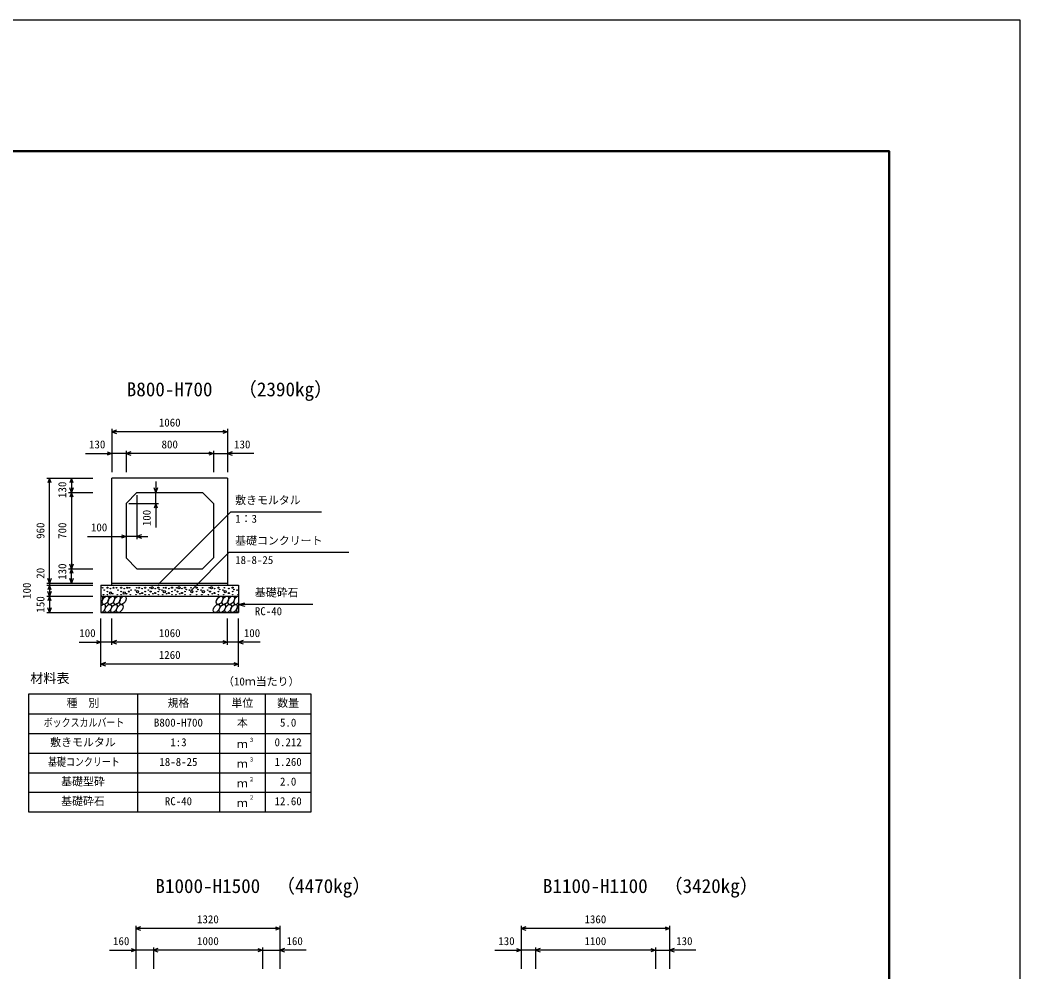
# Model space of a CAD drawing. Units: millimetres, scale not verified. Extents: x -50400 to 50400, y -17820 to 17820.
# Drawn here: x 41238 to 50400, y 9099 to 17820 of the extents above; entities that cross this region are included whole.
import ezdxf
from ezdxf.enums import TextEntityAlignment as Align

# ---------------------------------------------------------------- set-up
doc = ezdxf.new("R2010")
doc.units = ezdxf.units.MM
doc.header["$LTSCALE"] = 60
for name, color, linetype, lineweight in [('0-0_DIM', 7, 'Continuous', 25), ('0-1_Defpoints', 5, 'Continuous', 25), ('0-2_HATCH', 6, 'Continuous', 25), ('0-3_HYO', 3, 'Continuous', 25), ('0-4_HYO2', 4, 'Continuous', 25), ('0-5_OUTLINE', 3, 'Continuous', 25), ('0-7_TXT', 7, 'Continuous', 25), ('0-8_WAKU', 3, 'Continuous', 25)]:
    doc.layers.add(name, color=color, linetype=linetype, lineweight=lineweight)
doc.styles.add('ＭＳ ゴシック', font='')
doc.styles.get('ＭＳ ゴシック').set_extended_font_data('MS Gothic')

msp = doc.modelspace()

# ---------------------------------------------------------------- linework, layer by layer
at = {"layer": '0-0_DIM'}
for p, q in [((42079.98, 14073.78), (42079.98, 13676.89)), ((43139.98, 14048.78), (42079.98, 14048.78)), ((43139.98, 14073.78), (43139.98, 13676.89)), ((41839.24, 13848.78), (42079.98, 13848.78)), ((42209.98, 13848.78), (42079.98, 13848.78)), ((42209.98, 13873.78), (42209.98, 13676.89)), ((43009.98, 13848.78), (42209.98, 13848.78)), ((43009.98, 13873.78), (43009.98, 13676.89)), ((43009.98, 13848.78), (43139.98, 13848.78)), ((43380.73, 13848.78), (43139.98, 13848.78)), ((41483.88, 13621.89), (41904.98, 13621.89)), ((41508.88, 12661.89), (41508.88, 13621.89)), ((41708.88, 13621.89), (41708.88, 13491.89)), ((42482.46, 13591.89), (42482.46, 13491.89)), ((41683.88, 13491.89), (41904.98, 13491.89)), ((41708.88, 13491.89), (41708.88, 12791.89)), ((42482.46, 13391.89), (42482.46, 13491.89)), ((42234.98, 13391.89), (42507.46, 13391.89)), ((42309.98, 13466.89), (42309.98, 13063.87)), ((42482.46, 13391.89), (42482.46, 13171.01)), ((42506.2, 12652.55), (43166.48, 13312.83)), ((43998.89, 13312.83), (43166.48, 13312.83)), ((41855.88, 13088.87), (42209.98, 13088.87)), ((42309.98, 13088.87), (42209.98, 13088.87)), ((42309.98, 13088.87), (42409.98, 13088.87)), ((42808.01, 12598.16), (43152.07, 12942.22)), ((44251.62, 12942.22), (43152.07, 12942.22)), ((41683.88, 12791.89), (41904.98, 12791.89)), ((41708.88, 12661.89), (41708.88, 12791.89)), ((41483.88, 12661.89), (41904.98, 12661.89)), ((41508.88, 12661.89), (41508.88, 12641.89)), ((41483.88, 12641.89), (41904.98, 12641.89)), ((41508.88, 12641.89), (41508.88, 12541.89)), ((41483.88, 12541.89), (41904.98, 12541.89)), ((41508.88, 12541.89), (41508.88, 12391.89)), ((43239.98, 12466.89), (43297.94, 12482.42)), ((43919.79, 12466.89), (43239.98, 12466.89)), ((43239.98, 12466.89), (43297.94, 12451.36)), ((41483.88, 12391.89), (41904.98, 12391.89)), ((41979.98, 11895.28), (41979.98, 12336.89)), ((42079.98, 12095.28), (42079.98, 12336.89)), ((43139.98, 12095.28), (43139.98, 12336.89)), ((43139.98, 12095.28), (43139.98, 12336.89)), ((43239.98, 11895.28), (43239.98, 12336.89)), ((41780.44, 12120.28), (41979.98, 12120.28)), ((42079.98, 12120.28), (41979.98, 12120.28)), ((43139.98, 12120.28), (42079.98, 12120.28)), ((43239.98, 12120.28), (43139.98, 12120.28)), ((43439.53, 12120.28), (43239.98, 12120.28)), ((43239.98, 11920.28), (41979.98, 11920.28)), ((42299.98, 9523.78), (42299.98, 9126.89)), ((43619.98, 9498.78), (42299.98, 9498.78)), ((43619.98, 9523.78), (43619.98, 9126.89)), ((45829.98, 9523.78), (45829.98, 9126.89)), ((47189.98, 9498.78), (45829.98, 9498.78)), ((47189.98, 9523.78), (47189.98, 9126.89)), ((42059.24, 9298.78), (42299.98, 9298.78)), ((42459.98, 9298.78), (42299.98, 9298.78)), ((42459.98, 9323.78), (42459.98, 9126.89)), ((43459.98, 9298.78), (42459.98, 9298.78)), ((43459.98, 9323.78), (43459.98, 9126.89)), ((43459.98, 9298.78), (43619.98, 9298.78)), ((43860.73, 9298.78), (43619.98, 9298.78)), ((45589.24, 9298.78), (45829.98, 9298.78)), ((45959.98, 9298.78), (45829.98, 9298.78)), ((45959.98, 9323.78), (45959.98, 9126.89)), ((47059.98, 9298.78), (45959.98, 9298.78)), ((47059.98, 9323.78), (47059.98, 9126.89)), ((47059.98, 9298.78), (47189.98, 9298.78)), ((47430.73, 9298.78), (47189.98, 9298.78))]:
    msp.add_line(p, q, dxfattribs=at)
for points in [[(42122.27, 14064.17), (42079.98, 14048.78), (42122.27, 14033.39)], [(43097.7, 14064.17), (43139.98, 14048.78), (43097.7, 14033.39)], [(42037.7, 13864.17), (42079.98, 13848.78), (42037.7, 13833.39)], [(42252.27, 13864.17), (42209.98, 13848.78), (42252.27, 13833.39)], [(42967.7, 13864.17), (43009.98, 13848.78), (42967.7, 13833.39)], [(43182.27, 13864.17), (43139.98, 13848.78), (43182.27, 13833.39)], [(41524.27, 13579.6), (41508.88, 13621.89), (41493.49, 13579.6)], [(41724.27, 13579.6), (41708.88, 13621.89), (41693.49, 13579.6)], [(41724.27, 13534.17), (41708.88, 13491.89), (41693.49, 13534.17)], [(41724.27, 13449.6), (41708.88, 13491.89), (41693.49, 13449.6)], [(42497.85, 13534.17), (42482.46, 13491.89), (42467.07, 13534.17)], [(42497.85, 13349.6), (42482.46, 13391.89), (42467.07, 13349.6)], [(42167.7, 13104.26), (42209.98, 13088.87), (42167.7, 13073.48)], [(42352.27, 13104.26), (42309.98, 13088.87), (42352.27, 13073.48)], [(41724.27, 12834.17), (41708.88, 12791.89), (41693.49, 12834.17)], [(41724.27, 12749.6), (41708.88, 12791.89), (41693.49, 12749.6)], [(41524.27, 12704.17), (41508.88, 12661.89), (41493.49, 12704.17)], [(41724.27, 12704.17), (41708.88, 12661.89), (41693.49, 12704.17)], [(41524.27, 12599.6), (41508.88, 12641.89), (41493.49, 12599.6)], [(41524.27, 12584.17), (41508.88, 12541.89), (41493.49, 12584.17)], [(41524.27, 12499.6), (41508.88, 12541.89), (41493.49, 12499.6)], [(41524.27, 12434.17), (41508.88, 12391.89), (41493.49, 12434.17)], [(41937.7, 12135.67), (41979.98, 12120.28), (41937.7, 12104.88)], [(42122.27, 12135.67), (42079.98, 12120.28), (42122.27, 12104.88)], [(43097.7, 12135.67), (43139.98, 12120.28), (43097.7, 12104.88)], [(43282.27, 12135.67), (43239.98, 12120.28), (43282.27, 12104.88)], [(42022.27, 11935.67), (41979.98, 11920.28), (42022.27, 11904.88)], [(43197.7, 11935.67), (43239.98, 11920.28), (43197.7, 11904.88)], [(42342.27, 9514.17), (42299.98, 9498.78), (42342.27, 9483.39)], [(43577.7, 9514.17), (43619.98, 9498.78), (43577.7, 9483.39)], [(45872.27, 9514.17), (45829.98, 9498.78), (45872.27, 9483.39)], [(47147.7, 9514.17), (47189.98, 9498.78), (47147.7, 9483.39)], [(42257.7, 9314.17), (42299.98, 9298.78), (42257.7, 9283.39)], [(42502.27, 9314.17), (42459.98, 9298.78), (42502.27, 9283.39)], [(43417.7, 9314.17), (43459.98, 9298.78), (43417.7, 9283.39)], [(43662.27, 9314.17), (43619.98, 9298.78), (43662.27, 9283.39)], [(45787.7, 9314.17), (45829.98, 9298.78), (45787.7, 9283.39)], [(46002.27, 9314.17), (45959.98, 9298.78), (46002.27, 9283.39)], [(47017.7, 9314.17), (47059.98, 9298.78), (47017.7, 9283.39)], [(47232.27, 9314.17), (47189.98, 9298.78), (47232.27, 9283.39)]]:
    msp.add_lwpolyline(points, dxfattribs=at)
at = {"layer": '0-1_Defpoints'}
msp.add_lwpolyline([(0, -17820), (50400, -17820), (50400, 17820), (0, 17820)], close=True, dxfattribs=at)
at = {"layer": '0-2_HATCH'}
for centre, radius in [((41995.95, 12619.07), 2.5), ((42002.96, 12556.04), 2.5), ((42009.97, 12598.05), 2.5), ((42038.84, 12619.94), 5), ((42038.84, 12584.05), 2.5), ((42038.84, 12556.04), 2.5), ((42066.88, 12570.92), 10), ((42066.88, 12612.06), 2.5), ((42087.91, 12563.91), 2.5), ((42094.92, 12619.07), 5), ((42122.05, 12619.07), 2.5), ((42129.06, 12556.04), 2.5), ((42136.07, 12598.05), 2.5), ((42164.95, 12619.94), 5), ((42164.95, 12584.05), 2.5), ((42164.95, 12556.04), 2.5), ((42192.99, 12570.92), 10), ((42192.99, 12612.06), 2.5), ((42214.01, 12563.91), 2.5), ((42221.02, 12619.07), 5), ((42235.04, 12584.05), 5), ((42242.05, 12619.07), 2.5), ((42249.06, 12556.04), 2.5), ((42256.07, 12598.05), 2.5), ((42293.89, 12598.05), 2.5), ((42300.9, 12556.04), 2.5), ((42314.92, 12584.05), 10), ((42307.91, 12619.07), 2.5), ((42328.94, 12619.07), 5), ((42335.95, 12563.91), 2.5), ((42356.98, 12570.92), 5), ((42356.98, 12612.06), 2.5), ((42385.01, 12619.94), 5), ((42385.01, 12584.05), 2.5), ((42385.01, 12556.04), 2.5), ((42413.89, 12598.05), 2.5), ((42420.9, 12556.04), 2.5), ((42427.91, 12619.07), 2.5), ((42434.92, 12584.05), 5), ((42448.94, 12619.07), 10), ((42455.95, 12563.91), 2.5), ((42476.98, 12570.92), 5), ((42476.98, 12612.06), 2.5), ((42505.01, 12619.94), 5), ((42505.01, 12584.05), 2.5), ((42505.01, 12556.04), 2.5), ((42516.35, 12602.37), 2.5), ((42539.11, 12598.05), 2.5), ((42546.12, 12556.04), 2.5), ((42560.14, 12584.05), 10), ((42553.13, 12619.07), 2.5), ((42574.16, 12619.07), 5), ((42581.17, 12563.91), 2.5), ((42602.2, 12570.92), 5), ((42602.2, 12612.06), 2.5), ((42630.24, 12619.94), 5), ((42630.24, 12584.05), 2.5), ((42630.24, 12556.04), 2.5), ((42659.11, 12598.05), 2.5), ((42666.12, 12556.04), 2.5), ((42673.13, 12619.07), 2.5), ((42680.14, 12584.05), 5), ((42694.16, 12619.07), 10), ((42701.17, 12563.91), 2.5), ((42722.2, 12570.92), 5), ((42722.2, 12612.06), 2.5), ((42750.24, 12619.94), 5), ((42750.24, 12584.05), 2.5), ((42750.24, 12556.04), 2.5), ((42761.58, 12602.37), 2.5), ((42791.04, 12598.05), 2.5), ((42798.05, 12556.04), 2.5), ((42812.07, 12584.05), 10), ((42805.06, 12619.07), 2.5), ((42856.34, 12619.94), 5), ((42856.34, 12584.05), 2.5), ((42856.34, 12556.04), 2.5), ((42867.68, 12602.37), 2.5), ((42897.14, 12598.05), 2.5), ((42904.15, 12556.04), 2.5), ((42918.17, 12584.05), 10), ((42911.16, 12619.07), 2.5), ((42957.54, 12598.05), 2.5), ((42964.55, 12556.04), 2.5), ((42971.56, 12619.07), 2.5), ((42978.57, 12584.05), 5), ((42992.59, 12619.07), 10), ((42999.6, 12563.91), 2.5), ((43020.63, 12570.92), 5), ((43020.63, 12612.06), 2.5), ((43056.17, 12619.94), 5), ((43056.17, 12584.05), 2.5), ((43056.17, 12556.04), 2.5), ((43067.51, 12602.37), 2.5), ((43096.97, 12598.05), 2.5), ((43103.98, 12556.04), 2.5), ((43118, 12584.05), 10), ((43110.98, 12619.07), 2.5), ((43151.27, 12570.92), 5), ((43151.27, 12612.06), 2.5), ((43186.8, 12619.94), 5), ((43186.8, 12584.05), 2.5), ((43186.8, 12556.04), 2.5), ((43198.14, 12602.37), 2.5), ((43227.6, 12598.05), 2.5), ((43234.61, 12556.04), 2.5)]:
    msp.add_circle(centre, radius, dxfattribs=at)
for centre, start_param, end_param in [((41967.62, 12504.37), 4.385593, 6.6745444), ((41992.94, 12429.38), 3.5111464, 7.548991), ((43226.12, 12504.37), 0.3357715, 4.4411806), ((43251.44, 12429.38), 1.2110787, 3.5658734)]:
    msp.add_ellipse(centre, major_axis=(21.81, 35.31), ratio=0.5792, start_param=start_param, end_param=end_param, dxfattribs=at)
for centre in [(42020.83, 12504.37), (42046.15, 12429.38), (42074.03, 12504.37), (42099.35, 12429.38), (42127.24, 12504.37), (42152.56, 12429.38), (42180.45, 12504.37), (43038.61, 12429.38), (43066.5, 12504.37), (43091.82, 12429.38), (43119.71, 12504.37), (43145.03, 12429.38), (43172.91, 12504.37), (43198.23, 12429.38)]:
    msp.add_ellipse(centre, major_axis=(21.81, 35.31), ratio=0.5792, dxfattribs=at)
at = {"layer": '0-3_HYO'}
for p, q in [((42314.98, 11645.28), (42314.98, 10565.28)), ((43064.98, 11645.28), (43064.98, 10565.28)), ((43484.98, 11645.28), (43484.98, 10565.28)), ((41314.98, 11465.28), (43904.98, 11465.28))]:
    msp.add_line(p, q, dxfattribs=at)
msp.add_lwpolyline([(41314.98, 10565.28), (43904.98, 10565.28), (43904.98, 11645.28), (41314.98, 11645.28)], close=True, dxfattribs=at)
at = {"layer": '0-4_HYO2'}
for p, q in [((41314.98, 11285.28), (43904.98, 11285.28)), ((41314.98, 11105.28), (43904.98, 11105.28)), ((41314.98, 10925.28), (43904.98, 10925.28)), ((41314.98, 10745.28), (43904.98, 10745.28))]:
    msp.add_line(p, q, dxfattribs=at)
at = {"layer": '0-5_OUTLINE'}
for p, q in [((42079.98, 12641.89), (42079.98, 13621.89)), ((43139.98, 13621.89), (42079.98, 13621.89)), ((43139.98, 13621.89), (43139.98, 12641.89)), ((42209.98, 13391.89), (42309.98, 13491.89)), ((42209.98, 13391.89), (42209.98, 12891.89)), ((43009.98, 13391.89), (43009.98, 12891.89)), ((42309.98, 12791.89), (42209.98, 12891.89)), ((42909.98, 12791.89), (43009.98, 12891.89)), ((42309.98, 12791.89), (42909.98, 12791.89)), ((42079.98, 12661.89), (43139.98, 12661.89)), ((41979.98, 12641.89), (41979.98, 12391.89)), ((41979.98, 12641.89), (43239.98, 12641.89)), ((43239.98, 12641.89), (43239.98, 12391.89)), ((41979.98, 12541.89), (43239.98, 12541.89)), ((41979.98, 12391.89), (43239.98, 12391.89))]:
    msp.add_line(p, q, dxfattribs=at)
msp.add_lwpolyline([(42309.98, 13491.89), (42909.98, 13491.89), (43009.98, 13391.89)], dxfattribs=at)
at = {"layer": '0-8_WAKU', "lineweight": 50}
msp.add_lwpolyline([(1200, -16620), (49200, -16620), (49200, 16620), (1200, 16620)], close=True, dxfattribs=at)

# ---------------------------------------------------------------- texts
at = {"layer": '0-0_DIM', "style": 'ＭＳ ゴシック'}
for s, p in [('1060', (42509.98, 14073.78)), ('130', (41870.34, 13873.78)), ('800', (42534.98, 13873.78)), ('130', (43199.62, 13873.78)), ('敷きモルタル', (43209.33, 13362.83)), ('1：3', (43209.33, 13192.72)), ('100', (41887.84, 13113.87)), ('基礎コンクリート', (43209.33, 12992.22)), ('18-8-25', (43209.33, 12814.59)), ('基礎砕石', (43389.72, 12516.89)), ('RC-40', (43389.72, 12345.51)), ('100', (41781.34, 12145.28)), ('1060', (42509.98, 12145.28)), ('100', (43288.62, 12145.28)), ('1260', (42509.98, 11945.28)), ('1320', (42859.98, 9523.78)), ('1360', (46409.98, 9523.78)), ('160', (42090.34, 9323.78)), ('1000', (42859.98, 9323.78)), ('160', (43679.62, 9323.78)), ('130', (45620.34, 9323.78)), ('1100', (46409.98, 9323.78)), ('130', (47249.62, 9323.78))]:
    msp.add_text(s, height=73.31, dxfattribs=at).set_placement(p, align=Align.BOTTOM_LEFT)
for s, p in [('130', (41683.88, 13441.89)), ('100', (42457.46, 13183.39)), ('960', (41483.88, 13066.89)), ('700', (41683.88, 13066.89)), ('130', (41683.88, 12691.89)), ('20', (41483.88, 12701.96)), ('100', (41358.88, 12516.89)), ('150', (41483.88, 12391.89))]:
    msp.add_text(s, height=73.31, rotation=90, dxfattribs=at).set_placement(p, align=Align.BOTTOM_LEFT)
at = {"layer": '0-7_TXT', "style": 'ＭＳ ゴシック'}
for s, height, p in [('B800-H700', 128.3, (42216.23, 14334.39)), ('（2390kg）', 128.3, (43233.57, 14334.39)), ('材料表', 87.98, (41331.65, 11720.28)), ('（10ｍ当たり）', 73.31, (43098.31, 11701.94)), ('種\u3000別', 73.31, (41664.98, 11505.28)), ('規格', 73.31, (42589.98, 11505.28)), ('単位', 73.31, (43174.98, 11505.28)), ('数量', 73.31, (43594.98, 11505.28)), ('B800-H700', 73.31, (42464.98, 11325.28)), ('本', 73.31, (43224.98, 11325.28)), ('5.0', 73.31, (43619.98, 11325.28)), ('敷きモルタル', 73.31, (41514.98, 11145.28)), ('1:3', 73.31, (42614.98, 11145.28)), ('ｍ', 73.31, (43224.98, 11128.61)), ('３', 36.66, (43334.22, 11195.89)), ('0.212', 73.31, (43569.98, 11145.28)), ('18-8-25', 73.31, (42514.98, 10965.28)), ('ｍ', 73.31, (43224.98, 10948.61)), ('３', 36.66, (43334.22, 11015.89)), ('1.260', 73.31, (43569.98, 10965.28)), ('基礎型砕', 73.31, (41614.98, 10785.28)), ('ｍ', 73.31, (43224.98, 10768.61)), ('２', 36.66, (43334.22, 10835.89)), ('2.0', 73.31, (43619.98, 10785.28)), ('基礎砕石', 73.31, (41614.98, 10605.28)), ('RC-40', 73.31, (42564.98, 10605.28)), ('ｍ', 73.31, (43224.98, 10588.61)), ('２', 36.66, (43334.22, 10669.22)), ('12.60', 73.31, (43569.98, 10605.28)), ('B1000-H1500', 128.3, (42478.73, 9784.39)), ('（4470kg）', 128.3, (43583.57, 9784.39)), ('B1100-H1100', 128.3, (46028.73, 9784.39)), ('（3420kg）', 128.3, (47133.57, 9784.39))]:
    msp.add_text(s, height=height, dxfattribs=at).set_placement(p, align=Align.BOTTOM_LEFT)
at = {"layer": '0-7_TXT', "style": 'ＭＳ ゴシック', "width": 0.8}
for s, p in [('ボックスカルバート', (41454.98, 11325.28)), ('基礎コンクリート', (41494.98, 10965.28))]:
    msp.add_text(s, height=73.31, dxfattribs=at).set_placement(p, align=Align.BOTTOM_LEFT)

doc.saveas('drawing.dxf')
